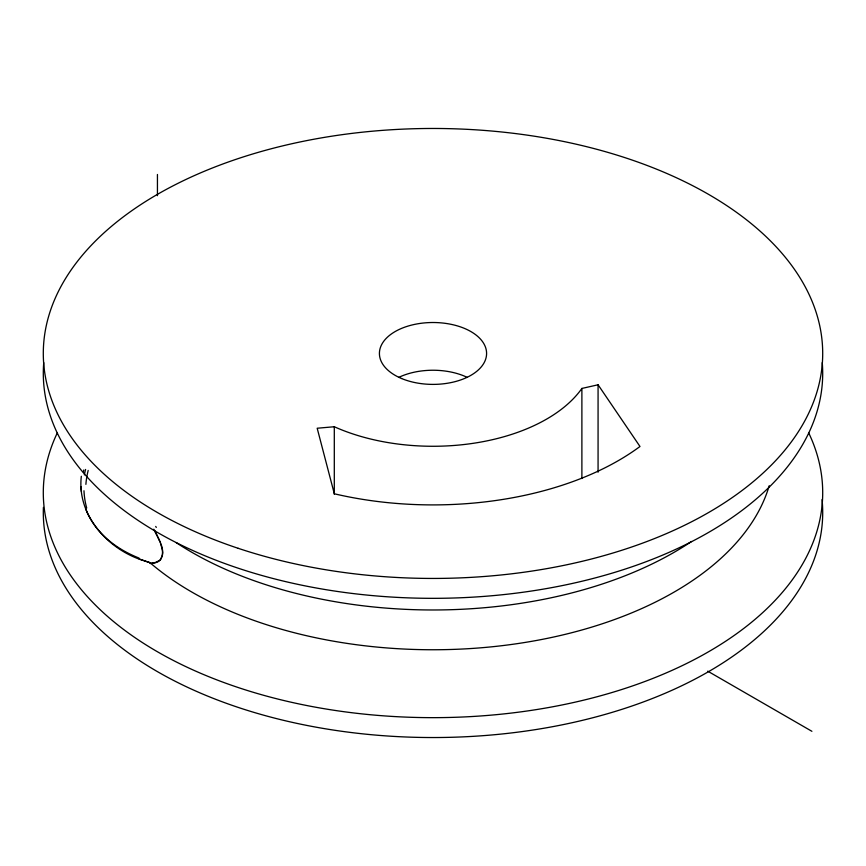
<?xml version="1.0" encoding="UTF-8"?>
<svg xmlns="http://www.w3.org/2000/svg" width="866" height="866" viewBox="0 0 866 866"><rect width="100%" height="100%" fill="white"/><g stroke="black" fill="none" stroke-linecap="round" stroke-linejoin="round"><path stroke-width="1.3" d="M160.827 543.935C164.107 550.624 163.414 562.64 153.823 562.824M81.328 476.268C76.673 515.324 108.109 549.693 143.756 560.659M160.491 559.696L162.364 555.442A15.815 7.848 66.2 0 0 162.57 552.909M160.123 560.118L155.144 562.651M581.887 388.444L598.07 384.785L639.985 446.488A262.322 151.453 0 0 1 334.319 493.782L317.183 428.237L334.298 426.743A160.805 92.846 0 0 0 581.887 388.444L581.887 478.519M769.214 485.707A340.988 196.863 0 0 1 504.759 645.343A340.988 196.863 0 0 1 149.948 562.662L144.438 560.897M149.948 562.662L139.058 558.906M707.728 671.161L811.897 731.305M153.823 529.223L160.156 542.073M154.635 530.674L157.569 536.195M158.002 537.082L160.535 543.09M87.195 512.52L87.791 513.819A213.653 128.449 -25.4 0 0 139.004 558.05M87.055 512.196L85.572 508.569M160.491 542.971L162.364 550.083A15.815 7.87 66.1 0 1 162.591 552.93M81.436 491.726L81.025 486.833M598.07 384.785L598.07 472.197M334.298 426.743L334.298 494.302M157.439 174.477L157.439 195.684M822.061 499.617A389.7 224.987 0 0 1 439.722 737.507A389.7 224.987 0 0 1 43.408 507.379M808.671 432.838A389.7 224.987 0 0 1 433 717.654A389.7 224.987 0 0 1 57.329 432.838M822.256 362.637A389.7 224.987 0 0 1 433 598.33A389.7 224.987 0 0 1 43.744 362.637M84.37 474.871A83.699 42.499 -45.2 0 1 85.593 469.448M153.823 562.835A71.196 35.138 83.3 0 1 150.024 563.43A66.595 32.648 81.5 0 0 155.111 562.478M691.512 541.488A340.988 196.863 0 0 1 176.209 542.636M398.663 377.424A53.584 30.938 0 0 1 467.337 377.424M83.374 471.927A49.73 23.36 -48.5 0 1 83.786 469.989M85.896 484.354A113.89 59.624 -43.6 0 1 88.191 470.422M86.708 508.006A187.164 110.577 -31.8 0 1 83.98 490.751M155.707 526.431A68.057 25.417 66 0 1 156.291 527.426M238.15 548.297A389.7 224.987 0 0 0 822.7 353.447A389.7 224.987 0 0 0 238.15 158.608A389.7 224.987 0 0 0 238.15 548.297M401.564 378.507A53.584 30.938 0 0 0 486.302 356.651A53.584 30.938 0 0 0 411.144 325.205A53.584 30.938 0 0 0 401.564 378.507"/></g></svg>
